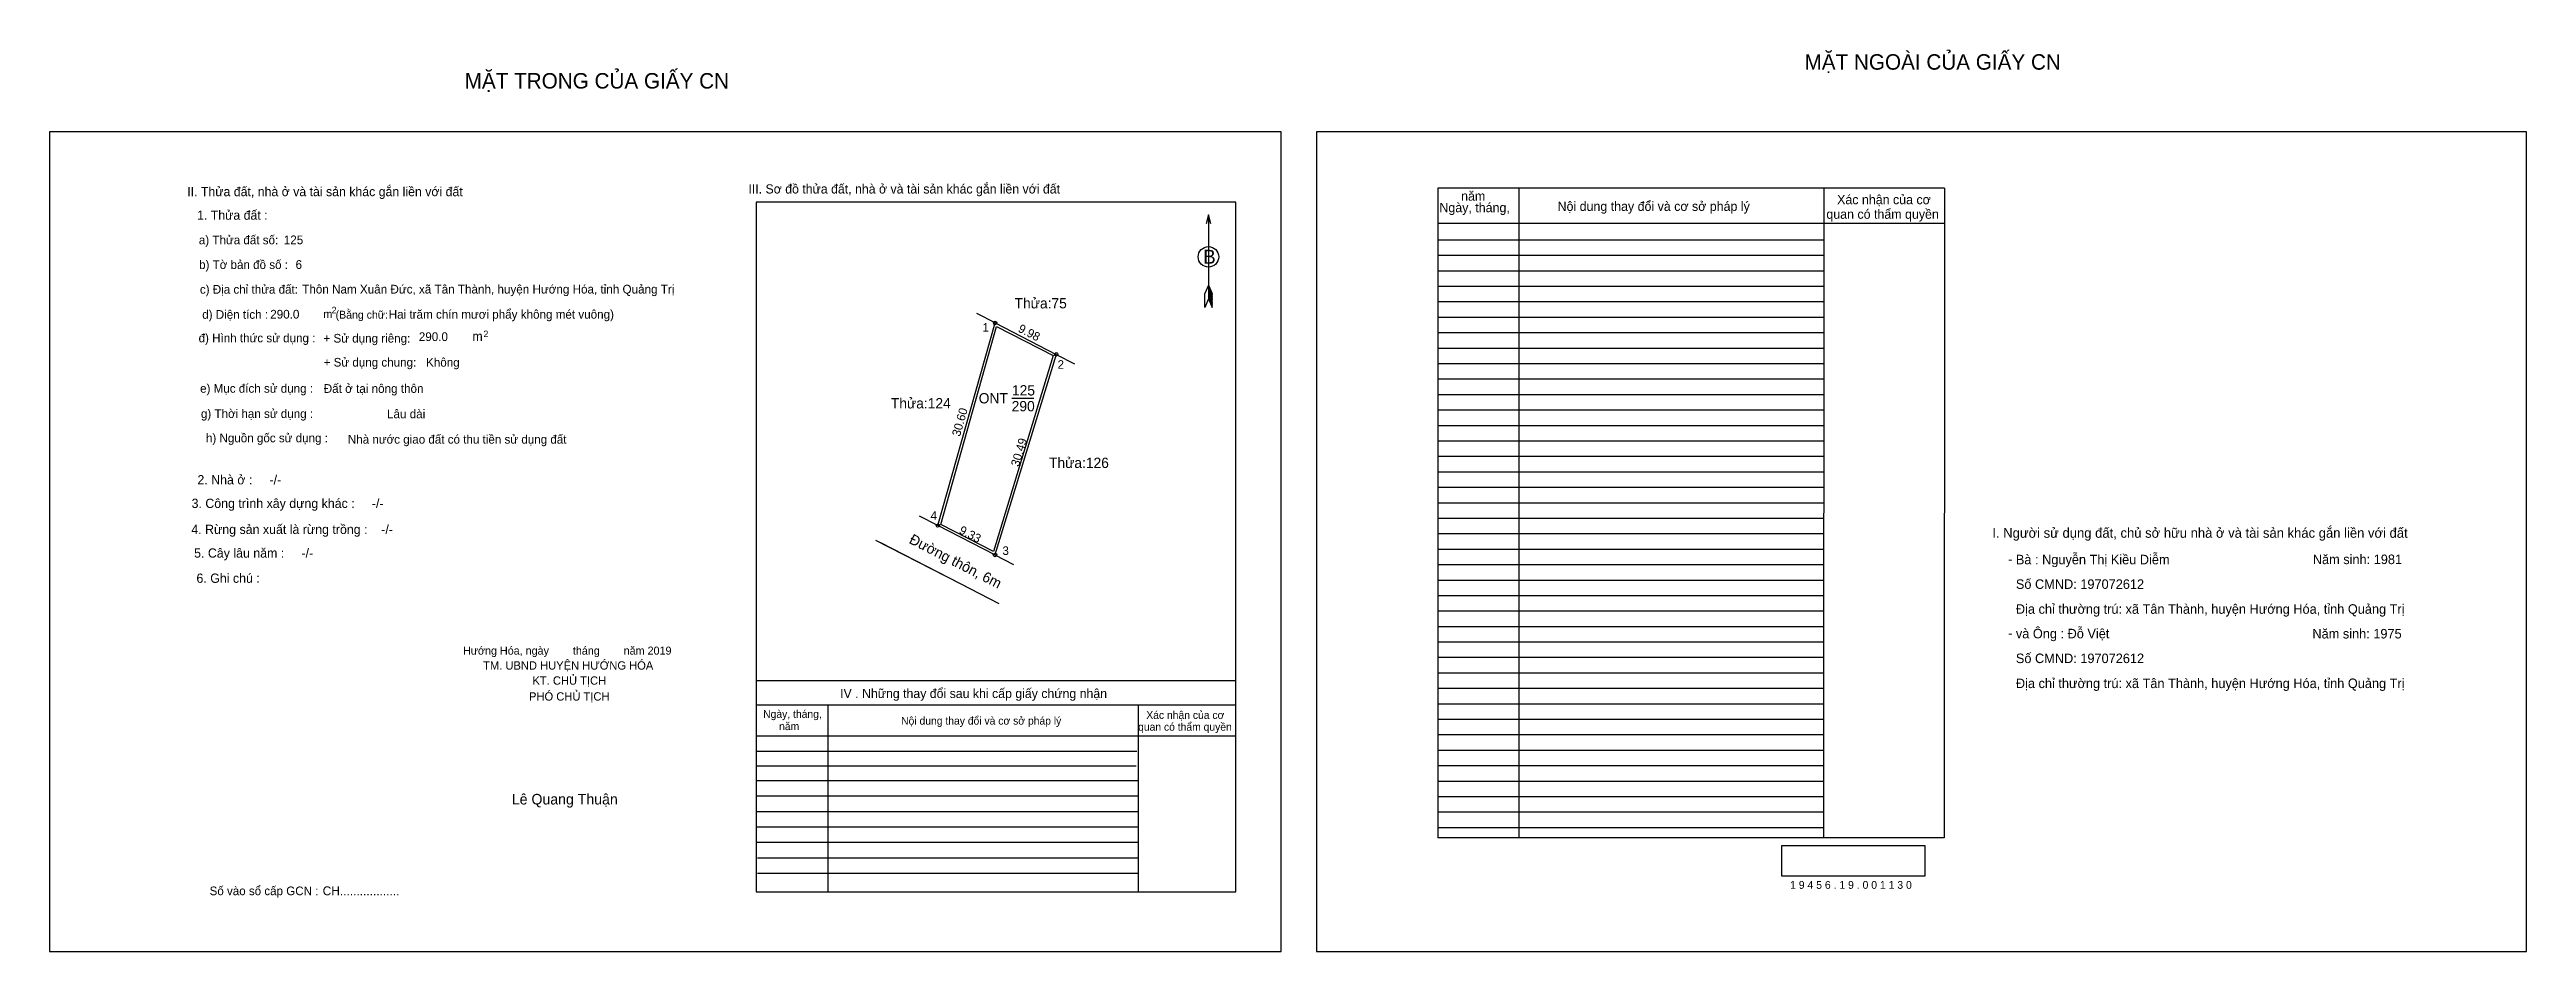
# Model space of a CAD drawing. Extents: x 539191 to 539551, y 1836917 to 1837048.
import ezdxf

# ---------------------------------------------------------------- set-up
doc = ezdxf.new("R2010")
doc.units = 0
for name, color, linetype in [('Default', 7, 'Continuous'), ('Level 1', 7, 'Continuous'), ('Level 10', 7, 'Continuous'), ('Level 11', 7, 'Continuous'), ('Level 13', 7, 'Continuous'), ('Level 27', 7, 'Continuous'), ('Level 35', 7, 'Continuous'), ('Level 36', 7, 'Continuous'), ('Level 40', 7, 'Continuous'), ('Level 49', 7, 'Continuous'), ('Level 5', 7, 'Continuous'), ('Level 52', 7, 'Continuous'), ('Level 55', 7, 'Continuous'), ('Level 6', 7, 'Continuous'), ('Level 7', 7, 'Continuous'), ('Level 8', 7, 'Continuous'), ('Level 9', 7, 'Continuous')]:
    doc.layers.add(name, color=color, linetype=linetype)

msp = doc.modelspace()

# ---------------------------------------------------------------- linework, layer by layer
at = {"layer": 'Level 1'}
for p, q in [((539190.91, 1837036.11), (539190.91, 1837036.11)), ((539375.01, 1837036.11), (539375.01, 1837036.11)), ((539359.32, 1837024.05), (539359.32, 1837011.81)), ((539358.78, 1837010.56), (539358.81, 1837012.59)), ((539359.32, 1837011.81), (539358.78, 1837010.56)), ((539359.32, 1837013.83), (539358.81, 1837012.59)), ((539359.32, 1837013.83), (539359.84, 1837012.59)), ((539359.32, 1837013.66), (539359.84, 1837012.4)), ((539359.32, 1837013.48), (539359.84, 1837012.23)), ((539359.32, 1837013.31), (539359.85, 1837012.05)), ((539359.32, 1837013.12), (539359.85, 1837011.86)), ((539359.32, 1837012.95), (539359.85, 1837011.68)), ((539359.32, 1837012.77), (539359.85, 1837011.5)), ((539359.32, 1837012.6), (539359.86, 1837011.32)), ((539359.32, 1837012.42), (539359.86, 1837011.14)), ((539359.32, 1837012.25), (539359.86, 1837010.95)), ((539359.32, 1837012.07), (539359.86, 1837010.78)), ((539359.32, 1837011.81), (539359.86, 1837010.56)), ((539359.86, 1837010.56), (539359.84, 1837012.59)), ((539369.88, 1836916.96), (539369.88, 1836916.96)), ((539550.86, 1836916.96), (539550.86, 1836916.96))]:
    msp.add_line(p, q, dxfattribs=at)
msp.add_lwpolyline([(539359.67, 1837022.75), (539359.32, 1837024.05), (539358.97, 1837022.75)], dxfattribs=at)
msp.add_circle((539359.32, 1837017.93), 1.49, dxfattribs=at)
at = {"layer": 'Level 10'}
for points in [[(539320.01, 1836978.87), (539328.32, 1837008.32), (539337.2, 1837003.76), (539328.3, 1836974.6)], [(539320.42, 1836979.05), (539328.54, 1837007.81), (539336.78, 1837003.58), (539328.09, 1836975.1)]]:
    msp.add_lwpolyline(points, close=True, dxfattribs=at)
at = {"layer": 'Level 11'}
for centre in [(539328.32, 1837008.32), (539337.2, 1837003.76), (539320.01, 1836978.87), (539320.01, 1836978.87), (539328.3, 1836974.6)]:
    msp.add_circle(centre, 0.25, dxfattribs=at)
at = {"layer": 'Level 27'}
for p, q in [((539328.32, 1837008.32), (539325.65, 1837009.69)), ((539337.2, 1837003.76), (539339.87, 1837002.39)), ((539320.01, 1836978.87), (539317.34, 1836980.24)), ((539328.3, 1836974.6), (539330.97, 1836973.23))]:
    msp.add_line(p, q, dxfattribs=at)
at = {"layer": 'Level 35'}
for p, q in [((539310.94, 1836976.77), (539323.26, 1836970.44)), ((539311.68, 1836976.39), (539323.26, 1836970.44)), ((539323.26, 1836970.44), (539328.86, 1836967.56))]:
    msp.add_line(p, q, dxfattribs=at)
at = {"layer": 'Level 40'}
msp.add_lwpolyline([(539190.91, 1836916.96), (539369.88, 1836916.96), (539369.88, 1837036.11), (539190.91, 1837036.11)], close=True, dxfattribs=at)
at = {"layer": 'Level 52'}
for p, q in [((539466.28, 1837027.92), (539392.68, 1837027.92)), ((539392.68, 1837027.92), (539392.68, 1836933.47)), ((539404.41, 1837027.92), (539404.41, 1836933.47)), ((539448.74, 1837027.92), (539448.7, 1836933.47)), ((539466.28, 1837027.92), (539466.25, 1836933.47)), ((539466.28, 1837022.78), (539392.68, 1837022.78)), ((539448.74, 1837020.37), (539392.68, 1837020.37)), ((539448.73, 1837018.12), (539392.68, 1837018.12)), ((539448.73, 1837015.87), (539392.68, 1837015.87)), ((539448.73, 1837013.63), (539392.68, 1837013.63)), ((539448.73, 1837011.38), (539392.68, 1837011.38)), ((539448.73, 1837009.13), (539392.68, 1837009.13)), ((539448.73, 1837006.88), (539392.68, 1837006.88)), ((539448.73, 1837004.63), (539392.68, 1837004.63)), ((539448.73, 1837002.39), (539392.68, 1837002.39)), ((539448.73, 1837000.14), (539392.68, 1837000.14)), ((539448.73, 1836997.89), (539392.68, 1836997.89)), ((539448.73, 1836995.64), (539392.68, 1836995.64)), ((539448.73, 1836993.39), (539392.68, 1836993.39)), ((539448.72, 1836991.15), (539392.68, 1836991.15)), ((539448.72, 1836988.9), (539392.68, 1836988.9)), ((539448.72, 1836986.65), (539392.68, 1836986.65)), ((539448.72, 1836984.4), (539392.68, 1836984.4)), ((539448.72, 1836982.15), (539392.68, 1836982.15)), ((539448.72, 1836979.91), (539392.68, 1836979.91)), ((539448.72, 1836977.66), (539392.68, 1836977.66)), ((539448.72, 1836975.41), (539392.68, 1836975.41)), ((539448.72, 1836973.16), (539392.68, 1836973.16)), ((539448.72, 1836970.91), (539392.68, 1836970.91)), ((539448.72, 1836968.67), (539392.68, 1836968.67)), ((539448.72, 1836966.42), (539392.68, 1836966.42)), ((539448.71, 1836964.17), (539392.68, 1836964.17)), ((539448.71, 1836961.92), (539392.68, 1836961.92)), ((539448.71, 1836959.67), (539392.68, 1836959.67)), ((539448.71, 1836957.43), (539392.68, 1836957.43)), ((539448.71, 1836955.18), (539392.68, 1836955.18)), ((539448.71, 1836952.93), (539392.68, 1836952.93)), ((539448.71, 1836950.68), (539392.68, 1836950.68)), ((539448.71, 1836948.43), (539392.68, 1836948.43)), ((539448.71, 1836946.19), (539392.68, 1836946.19)), ((539448.71, 1836943.94), (539392.68, 1836943.94)), ((539448.71, 1836941.69), (539392.68, 1836941.69)), ((539448.71, 1836939.44), (539392.68, 1836939.44)), ((539448.7, 1836937.19), (539392.68, 1836937.19)), ((539448.7, 1836934.95), (539392.68, 1836934.95)), ((539466.25, 1836933.47), (539392.68, 1836933.47))]:
    msp.add_line(p, q, dxfattribs=at)
msp.add_lwpolyline([(539375.01, 1836916.96), (539550.86, 1836916.96), (539550.86, 1837036.11), (539375.01, 1837036.11)], close=True, dxfattribs=at)
at = {"layer": 'Level 6'}
msp.add_lwpolyline([(539442.66, 1836932.38), (539463.43, 1836932.38), (539463.43, 1836927.92), (539442.66, 1836927.92)], close=True, dxfattribs=at)
at = {"layer": 'Level 7'}
for p, q in [((539348.92, 1836946.03), (539293.6, 1836946.03)), ((539348.83, 1836943.9), (539293.6, 1836943.9)), ((539349.11, 1836941.77), (539293.6, 1836941.77)), ((539349.11, 1836939.52), (539293.6, 1836939.52)), ((539349.11, 1836937.27), (539293.6, 1836937.27)), ((539349.11, 1836935.03), (539293.6, 1836935.03)), ((539349.11, 1836932.78), (539293.6, 1836932.78)), ((539349.11, 1836930.53), (539293.78, 1836930.53)), ((539349.11, 1836928.28), (539293.78, 1836928.28))]:
    msp.add_line(p, q, dxfattribs=at)
at = {"layer": 'Level 8'}
for p, q in [((539363.28, 1837025.9), (539293.6, 1837025.9)), ((539293.6, 1837025.9), (539293.6, 1836925.64)), ((539363.28, 1836925.64), (539363.28, 1837025.9)), ((539363.28, 1836956.3), (539293.6, 1836956.3)), ((539363.28, 1836952.77), (539293.6, 1836952.77)), ((539304, 1836952.77), (539304, 1836925.64)), ((539349.11, 1836952.77), (539349.11, 1836925.64)), ((539363.28, 1836948.27), (539293.6, 1836948.27)), ((539293.6, 1836925.64), (539363.28, 1836925.64))]:
    msp.add_line(p, q, dxfattribs=at)
at = {"layer": 'Level 9'}
msp.add_line((539330.74, 1836997.38), (539333.97, 1836997.38), dxfattribs=at)

# ---------------------------------------------------------------- texts
at = {"layer": 'Default'}
for s, p in [('e) Mục đích sử dụng :', (539212.79, 1836998.18)), ('g) Thời hạn sử dụng :', (539212.91, 1836994.51)), ('h) Nguồn gốc sử dụng :', (539213.64, 1836990.98)), ('Nhà nước giao đất có thu tiền sử dụng đất', (539234.26, 1836990.78))]:
    msp.add_text(s, height=1.2611, dxfattribs=at).set_placement(p)
at = {"layer": 'Level 1'}
msp.add_text('B', height=2.02, dxfattribs=at).set_placement((539358.57, 1837016.94))
at = {"layer": 'Level 13'}
for s, p in [('ONT', (539325.94, 1836996.63)), ('290', (539330.73, 1836995.48)), ('125', (539330.77, 1836997.78))]:
    msp.add_text(s, height=1.5, dxfattribs=at).set_placement(p)
at = {"layer": 'Level 36'}
for s, p in [('Thửa:75', (539331.15, 1837010.44)), ('Thửa:124', (539313.17, 1836995.9)), ('Thửa:126', (539336.15, 1836987.24))]:
    msp.add_text(s, height=1.5, dxfattribs=at).set_placement(p)
at = {"layer": 'Level 49'}
for s, rotation, p in [('9.98', 332.8189, (539331.55, 1837007.11)), ('30.60', 74.2424, (539323.22, 1836991.74)), ('30.49', 73.0271, (539331.77, 1836987.35)), ('9.33', 332.748, (539322.97, 1836977.8))]:
    msp.add_text(s, height=1.25, rotation=rotation, dxfattribs=at).set_placement(p)
at = {"layer": 'Level 5'}
msp.add_text('Đường thôn, 6m', height=1.5, rotation=332.7857, dxfattribs=at).set_placement((539315.7, 1836976.38))
at = {"layer": 'Level 52'}
for s, height, p in [('Ngày, tháng,', 1.3488, (539392.89, 1837024.42)), ('năm', 1.349, (539396.04, 1837026.1)), ('Nội dung thay đổi và cơ sở pháp lý', 1.3488, (539410.06, 1837024.61)), ('Xác nhận của cơ', 1.3488, (539450.68, 1837025.58)), (' quan có thẩm quyền', 1.3488, (539448.62, 1837023.47))]:
    msp.add_text(s, height=height, dxfattribs=at).set_placement(p)
at = {"layer": 'Level 55'}
for s, height, p in [('124', 0.055, (539328.26, 1837008.27)), ('124', 0.055, (539328.26, 1837008.27)), ('1', 0.2, (539328.26, 1837008.32)), ('75', 0.055, (539328.28, 1837008.27)), ('2', 0.2, (539337.13, 1837003.76)), ('126', 0.055, (539337.14, 1837003.71)), ('75', 0.055, (539337.16, 1837003.71)), ('4', 0.2, (539319.94, 1836978.87)), ('124', 0.055, (539319.95, 1836978.81)), ('124', 0.055, (539319.95, 1836978.81)), ('0', 0.055, (539319.99, 1836978.81)), ('0', 0.055, (539319.99, 1836978.81)), ('3', 0.2, (539328.24, 1836974.6)), ('126', 0.055, (539328.24, 1836974.54)), ('0', 0.055, (539328.28, 1836974.54)), ('0', 0.055, (539328.28, 1836974.54))]:
    msp.add_text(s, height=height, dxfattribs=at).set_placement(p)
at = {"layer": 'Level 6'}
for s, height, p in [('125', 1.266, (539224.95, 1837019.77)), ('6', 1.27, (539226.66, 1837016.18)), ('Thôn Nam Xuân Đức, xã Tân Thành, huyện Hướng Hóa, tỉnh Quảng Trị', 1.2679, (539227.63, 1837012.6)), ('290.0', 1.266, (539222.98, 1837008.96)), ('Hai trăm chín mươi phẩy không mét vuông)', 1.2661, (539240.2, 1837008.95)), ('290.0', 1.266, (539244.57, 1837005.7)), ('Đất ở tại nông thôn', 1.2679, (539230.76, 1836998.16)), ('Lâu dài', 1.268, (539239.95, 1836994.47)), ('Bà : Nguyễn Thị Kiều Diễm', 1.3848, (539476.66, 1836973.24)), ('Số CMND: 197072612', 1.3848, (539476.66, 1836969.67)), ('Năm sinh: 1981', 1.3848, (539519.81, 1836973.27)), ('và Ông : Đỗ Việt', 1.3847, (539476.66, 1836962.48)), ('Địa chỉ thường trú: xã Tân Thành, huyện Hướng Hóa, tỉnh Quảng Trị', 1.3848, (539476.66, 1836966.05)), ('Số CMND: 197072612', 1.3848, (539476.66, 1836958.88)), ('Năm sinh: 1975', 1.3848, (539519.75, 1836962.46)), ('Địa chỉ thường trú: xã Tân Thành, huyện Hướng Hóa, tỉnh Quảng Trị', 1.3848, (539476.66, 1836955.25)), ('1 9 4 5 6 . 1 9 . 0 0 1 1 3 0', 1.133, (539443.85, 1836926.07))]:
    msp.add_text(s, height=height, dxfattribs=at).set_placement(p)
at = {"layer": 'Level 7'}
for s, height, p in [('MẶT NGOÀI CỦA GIẤY CN', 2.2479, (539445.95, 1837045.14)), ('MẶT TRONG CỦA GIẤY CN', 2.2479, (539251.24, 1837042.4)), ('III. Sơ đồ thửa đất, nhà ở và tài sản khác gắn liền với đất', 1.3375, (539292.47, 1837027.14)), ('II. Thửa đất, nhà ở và tài sản khác gắn liền với đất', 1.3375, (539210.92, 1837026.75)), ('1. Thửa đất :', 1.3375, (539212.35, 1837023.33)), ('a) Thửa đất số:', 1.2611, (539212.61, 1837019.76)), ('b) Tờ bản đồ số :', 1.2611, (539212.64, 1837016.17)), ('c) Địa chỉ thửa đất:', 1.2611, (539212.76, 1837012.58)), ('d) Diện tích :', 1.2611, (539213.1, 1837008.93)), ('m', 1.15, (539230.71, 1837009.05)), ('2', 0.955, (539231.9, 1837009.72)), ('(Bằng chữ:', 1.146, (539232.48, 1837008.95)), ('2', 0.955, (539253.97, 1837006.26)), ('đ) Hình thức sử dụng :', 1.2611, (539212.57, 1837005.51)), ('+ Sử dụng riêng:', 1.2611, (539230.72, 1837005.47)), ('m', 1.35, (539252.35, 1837005.72)), ('+ Sử dụng chung:', 1.2611, (539230.74, 1837001.98)), ('Không', 1.261, (539245.63, 1837001.97)), ('2. Nhà ở :     -/-', 1.3451, (539212.4, 1836984.86)), ('3. Công trình xây dựng khác :     -/-', 1.3451, (539211.55, 1836981.43)), ('4. Rừng sản xuất là rừng trồng :    -/-', 1.3451, (539211.51, 1836977.65)), ('I. Người sử dụng đất, chủ sở hữu nhà ở và tài sản khác gắn liền với đất', 1.4162, (539473.24, 1836977.1)), ('5. Cây lâu năm :     -/-', 1.3451, (539211.92, 1836974.21)), ('6. Ghi chú :', 1.3451, (539212.26, 1836970.55)), ('-', 1.44, (539475.52, 1836973.28)), ('Hướng Hóa, ngày        tháng        năm 2019', 1.1686, (539250.99, 1836960.11)), ('-', 1.44, (539475.54, 1836962.53)), ('TM. UBND HUYỆN HƯỚNG HÓA', 1.2109, (539253.92, 1836957.93)), ('KT. CHỦ TỊCH', 1.2109, (539261.09, 1836955.74)), ('PHÓ CHỦ TỊCH', 1.2108, (539260.59, 1836953.43)), ('IV . Những thay đổi sau khi cấp giấy chứng nhận', 1.3375, (539305.8, 1836953.8)), ('Ngày, tháng,', 1.124, (539294.61, 1836950.92)), ('năm', 1.124, (539296.93, 1836949.14)), ('Nội dung thay đổi và cơ sở pháp lý', 1.124, (539314.66, 1836949.94)), (' quan có thẩm quyền', 1.124, (539348.68, 1836949.05)), ('Xác nhận của cơ', 1.124, (539350.29, 1836950.77)), ('Lê Quang Thuận', 1.5337, (539258.09, 1836938.33)), ('Số vào sổ cấp GCN :', 1.2588, (539214.17, 1836925.14)), ('CH..................', 1.2948, (539230.6, 1836925.13))]:
    msp.add_text(s, height=height, dxfattribs=at).set_placement(p)
at = {"layer": 'Level 9'}
for s, p in [('1', (539326.5, 1837007.06)), ('2', (539337.4, 1837001.66)), ('4', (539318.94, 1836979.71)), ('3', (539329.39, 1836974.6))]:
    msp.add_text(s, height=1.25, dxfattribs=at).set_placement(p)

doc.saveas('drawing.dxf')
